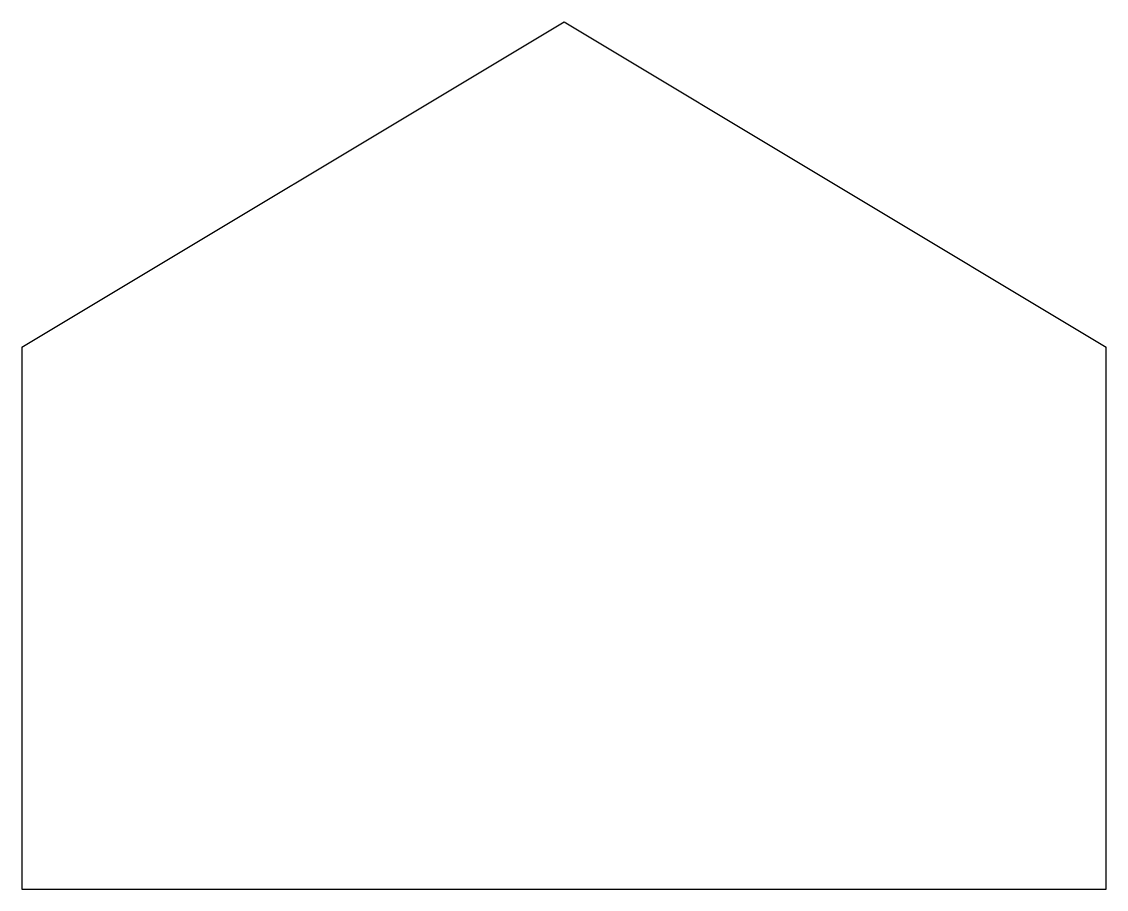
# Model space of a CAD drawing. Extents: x -25 to 25, y -19.2 to 20.8.
import ezdxf

# ---------------------------------------------------------------- set-up
doc = ezdxf.new("R2010")
doc.units = 0
doc.header["$MEASUREMENT"] = 0
doc.layers.get('0').update_dxf_attribs({"linetype": 'CONTINUOUS'})

msp = doc.modelspace()

# ---------------------------------------------------------------- linework, layer by layer
at = {"linetype": 'CONTINUOUS'}
for p, q in [((-24.973225, 5.783923), (0.026775, 20.783923)), ((0.026775, 20.783923), (0.026775, 20.783923)), ((0.026775, 20.783923), (25.026775, 5.783923)), ((-24.973225, 5.783923), (-24.973225, -19.216077)), ((25.026775, -19.216077), (25.026775, 5.783923)), ((-24.973225, -19.216077), (25.026775, -19.216077))]:
    msp.add_line(p, q, dxfattribs=at)

doc.saveas('drawing.dxf')
